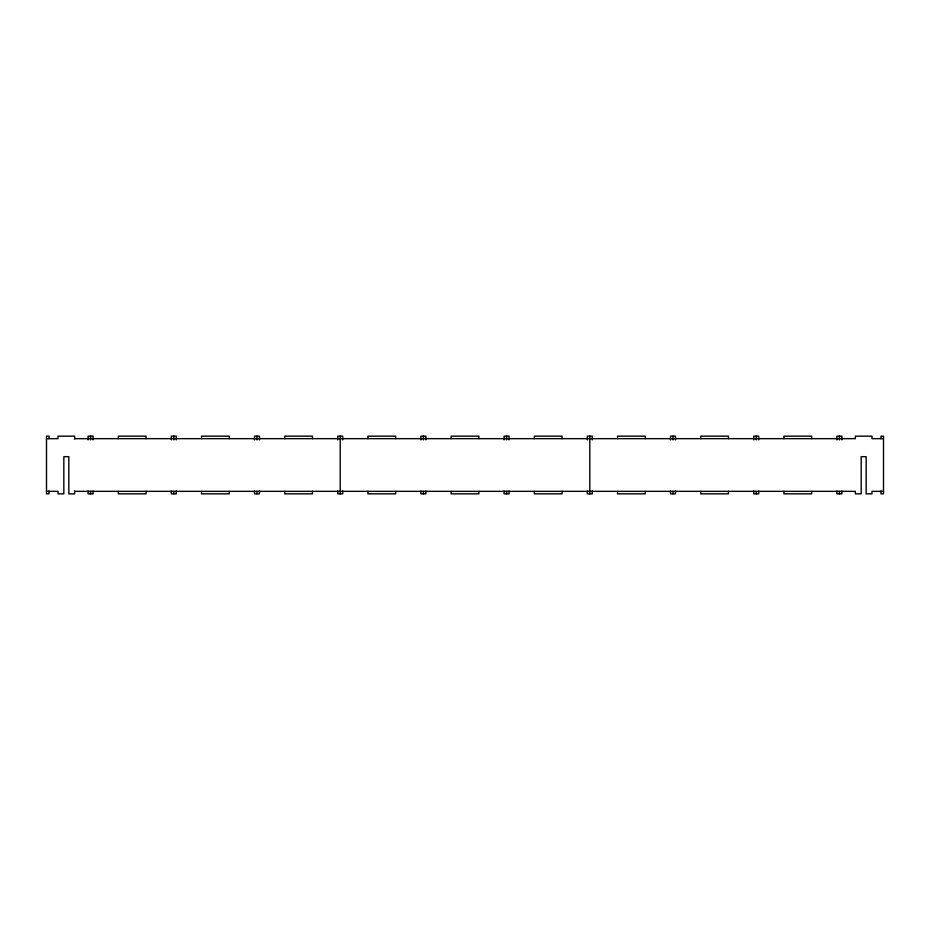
<?xml version="1.0" encoding="UTF-8"?>
<svg xmlns="http://www.w3.org/2000/svg" width="930" height="930" viewBox="0 0 930 930"><rect width="100%" height="100%" fill="white"/><g stroke="black" fill="none" stroke-linecap="round" stroke-linejoin="round"><path stroke-width="1.4" d="M46.5 438.658L58.009 438.658L58.009 436.158L74.644 436.158L74.644 439.041M74.644 438.658L855.356 438.658L855.356 436.158L871.991 436.158L871.991 438.658L883.5 438.658M46.5 491.342L58.009 491.342L58.009 493.842L63.833 493.842L63.833 456.677L68.832 456.677L68.832 493.842L74.644 493.842L74.644 490.959M74.644 491.342L855.356 491.342L855.356 493.842L861.18 493.842L861.18 456.677L866.167 456.677L866.167 493.842L871.991 493.842L871.991 491.342L883.5 491.342M881.001 438.658L881.001 436.158L883.5 436.158L883.5 493.842L881.001 493.842L881.001 490.982M841.894 439.902L841.894 436.158L836.907 436.158L836.907 439.902M841.894 490.982L841.894 493.842L836.907 493.842L836.907 490.982M839.406 436.158L839.406 439.902M839.406 491.342L839.406 493.842M811.669 438.658L811.669 436.158L783.932 436.158L783.932 438.658M811.669 491.342L811.669 493.842L783.932 493.842L783.932 491.342M758.694 439.902L758.694 436.158L753.707 436.158L753.707 439.902M758.694 490.982L758.694 493.842L753.707 493.842L753.707 490.982M756.206 436.158L756.206 439.902M756.206 491.342L756.206 493.842M728.469 438.658L728.469 436.158L700.732 436.158L700.732 438.658M728.469 491.342L728.469 493.842L700.732 493.842L700.732 491.342M675.494 439.902L675.494 436.158L670.507 436.158L670.507 439.902M675.494 490.982L675.494 493.842L670.507 493.842L670.507 490.982M673.006 436.158L673.006 439.902M673.006 491.342L673.006 493.842M645.269 438.658L645.269 436.158L617.532 436.158L617.532 438.658M645.269 491.342L645.269 493.842L617.532 493.842L617.532 491.342M592.294 439.902L592.294 436.158L587.307 436.158L587.307 439.902M592.294 490.982L592.294 493.842L587.307 493.842L587.307 490.982M589.806 436.158L589.806 493.842M562.069 438.658L562.069 436.158L534.332 436.158L534.332 438.658M562.069 491.342L562.069 493.842L534.332 493.842L534.332 491.342M509.094 439.902L509.094 436.158L504.107 436.158L504.107 439.902M509.094 490.982L509.094 493.842L504.107 493.842L504.107 490.982M506.606 436.158L506.606 439.902M506.606 491.342L506.606 493.842M478.869 438.658L478.869 436.158L451.131 436.158L451.131 438.658M478.869 491.342L478.869 493.842L451.131 493.842L451.131 491.342M425.894 439.902L425.894 436.158L420.906 436.158L420.906 439.902M425.894 490.982L425.894 493.842L420.906 493.842L420.906 490.982M423.406 436.158L423.406 439.902M423.406 491.342L423.406 493.842M395.669 438.658L395.669 436.158L367.931 436.158L367.931 438.658M395.669 491.342L395.669 493.842L367.931 493.842L367.931 491.342M342.693 439.902L342.693 436.158L337.706 436.158L337.706 439.902M342.693 490.982L342.693 493.842L337.706 493.842L337.706 490.982M340.206 436.158L340.206 493.842M312.468 438.658L312.468 436.158L284.731 436.158L284.731 438.658M312.468 491.342L312.468 493.842L284.731 493.842L284.731 491.342M259.493 439.902L259.493 436.158L254.506 436.158L254.506 439.902M259.493 490.982L259.493 493.842L254.506 493.842L254.506 490.982M256.994 436.158L256.994 439.902M256.994 491.342L256.994 493.842M229.268 438.658L229.268 436.158L201.531 436.158L201.531 438.658M229.268 491.342L229.268 493.842L201.531 493.842L201.531 491.342M176.293 439.902L176.293 436.158L171.306 436.158L171.306 439.902M176.293 490.982L176.293 493.842L171.306 493.842L171.306 490.982M173.794 436.158L173.794 439.902M173.794 491.342L173.794 493.842M146.068 438.658L146.068 436.158L118.331 436.158L118.331 438.658M146.068 491.342L146.068 493.842L118.331 493.842L118.331 491.342M93.093 439.902L93.093 436.158L88.106 436.158L88.106 439.902M93.093 490.982L93.093 493.842L88.106 493.842L88.106 490.982M90.594 436.158L90.594 439.902M90.594 491.342L90.594 493.842M48.999 438.658L48.999 436.158L46.5 436.158L46.5 493.842L48.999 493.842L48.999 490.982"/></g></svg>
